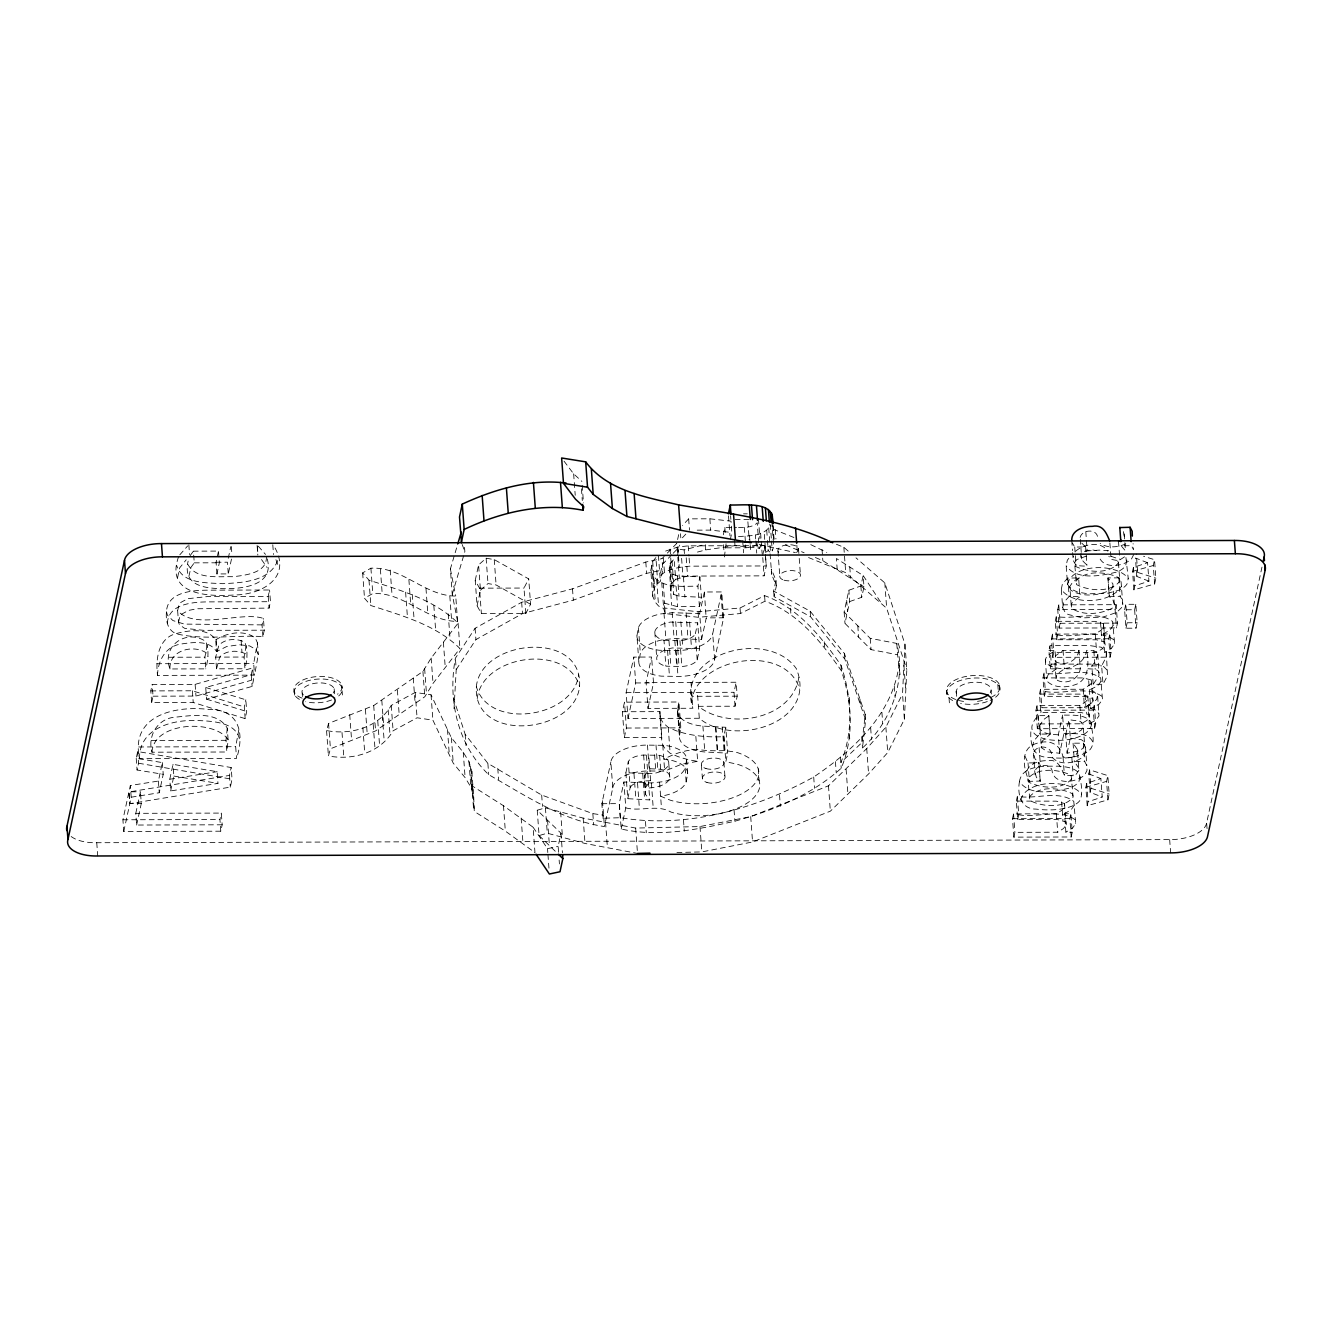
<?xml version="1.0" encoding="UTF-8"?>
<svg xmlns="http://www.w3.org/2000/svg" width="1332" height="1332" viewBox="0 0 1332 1332"><rect width="100%" height="100%" fill="white"/><g stroke="black" fill="none" stroke-linecap="round" stroke-linejoin="round"><path stroke-width="0.75" stroke-dasharray="5 3.75" d="M471.628 782.517L471.844 771.378L468.997 761.688L463.253 752.297L451.398 737.795L431.035 694.805L415.201 692.424L391.242 705.427C378.438 727.488 350.582 735.264 326.556 730.585L328.571 723.426L373.709 705.56L422.927 671.411L431.168 658.041L458.075 623.16C434.132 599.533 400.133 590.226 368.997 580.169L362.637 572.877L370.912 568.198C402.147 566.4 424.658 596.07 455.727 596.053L457.592 621.411C426.523 621.428 404.012 591.758 372.777 593.556L364.502 598.235L370.845 605.527C401.998 615.584 435.997 624.891 459.94 648.518L433.033 683.399L424.791 696.769L375.574 730.918L330.436 748.784L328.421 755.943C352.447 760.622 380.303 752.846 393.106 730.785L417.066 717.782L432.9 720.162L453.246 763.153L465.118 777.655L470.862 787.045L473.709 796.736L474.275 811.438L505.327 831.085L534.965 852.58L533.1 827.222L503.479 805.727L472.41 786.08L471.628 782.517L473.493 807.875M188.028 564.585C196.187 579.803 218.232 576.257 232.8 576.723C245.138 575.341 268.082 572.993 266.283 555.894C276.656 584.365 245.388 588.711 225.258 588.711C206.843 588.577 182.084 587.062 188.128 561.122M188.894 576.29L190.942 567.399L194.272 562.853L193.406 551.165L218.498 551.082L219.347 562.787L216.933 573.942L228.272 573.909L232.068 556.41M227.256 728.154L226.007 740.309L226.856 751.997L151.998 752.214C147.236 736.113 157.559 718.614 174.775 717.199C191.741 715.75 217.083 710.572 227.256 728.154L228.122 739.859L226.856 751.997M1077.538 749.799C1078.171 757.175 1068.464 759.29 1063.019 756.792C1059.822 743.189 1048.6 738.927 1035.147 743.889C1019.596 748.9 1023.659 770.096 1029.37 781.335L1040.259 781.052L1038.91 762.603L1035.081 758.974L1033.449 753.229C1036.296 743.656 1052.929 745.487 1051.681 756.476C1058.54 766.316 1075.44 763.736 1083.482 756.31L1085.647 751.964L1085.497 747.185L1083.399 743.156L1073.076 743.189L1077.538 749.799L1078.82 770.529L1075.94 774.541L1073.159 775.773L1064.385 775.241C1061.088 767.682 1057.758 758.424 1046.935 760.672C1038.51 760.522 1026.139 764.385 1026.389 774.641M1056.376 668.847L1050.265 668.864L1048.917 650.416L1049.949 645.654L1089.176 645.537L1101.331 647.235L1106.309 652.197L1106.159 657.142L1101.647 665.867L1103.013 684.298L1093.206 684.332L1091.84 665.883L1095.786 661.105L1097.834 654.462L1096.752 652.23L1093.855 650.799L1086.646 650.316C1083.882 668.664 1058.574 673.626 1045.936 663.036L1045.32 659.69L1046.752 656.36L1055.027 650.399L1056.376 668.847L1048.118 674.808L1046.669 678.138L1047.285 681.485C1055.194 688.794 1068.131 687.645 1077.538 683.832C1089.509 677.322 1088.793 661.871 1086.646 650.316M1106.309 652.197L1107.508 675.59L1103.013 684.298M1124.158 536.213L1123.459 531.651M1019.446 781.618C1022.044 764.451 1046.203 766.283 1059.306 766.183C1066.266 766.916 1074.474 767.615 1079.22 773.426C1080.668 781.701 1083.349 791.541 1080.352 799.799A23.044 11.272 -4.2 0 1 1071.477 806.343C1060.189 810.439 1047.851 810.472 1036.063 809.107C1020.928 809.257 1017.182 794.372 1019.446 781.618C1030.019 796.669 1054.528 791.741 1070.129 787.895A23.044 11.272 -4.2 0 0 1078.987 781.351L1080.185 775.873M1020.812 800.049C1025.99 779.103 1070.512 779.02 1081.534 794.322M1125.923 557.559L1128.237 578.438L1127.055 583.915A23.044 11.272 -4.2 0 1 1118.181 590.459L1108.041 593.123L1088.51 593.839L1077.838 592.174L1070.562 588.844L1067.515 584.165L1066.149 565.734L1067.348 560.173L1069.346 557.708M1067.515 584.165C1072.693 563.22 1117.215 563.153 1128.237 578.438M1126.889 560.006L1125.69 565.484A23.044 11.272 -4.2 0 1 1116.832 572.027C1101.231 575.874 1076.722 580.785 1066.149 565.734M177.639 610.672L178.904 604.878L180.952 602.364L187.679 598.717L207.342 596.586L268.198 596.42L269.58 589.993L209.057 590.176C193.739 590.193 167.416 591.391 166.467 611.721C165.484 621.178 168.048 632.484 178.888 634.398C206.443 640.109 235.031 634.865 262.887 636.596L264.285 630.186L263.42 618.481C242.374 610.805 194.888 630.685 177.639 610.672L178.505 622.377L179.487 624.841L184.649 628.338L203.746 630.352L264.285 630.186M178.505 622.377L179.77 616.583L181.818 614.069L188.528 610.422L197.103 608.757L269.064 608.108L270.446 601.698L269.58 589.993M676.939 852.497L701.831 851.914L752.563 841.974L830.352 811.171L868.597 773.909L887.745 752.53L904.378 719.263L902.53 693.905L904.961 644.155L884.814 582.9L855.993 557.842M904.378 719.263L906.826 669.513L904.961 644.155M1061.321 589.277L1062.403 583.949L1067.814 578.021L1078.637 577.988L1079.936 596.719L1072.16 602.663L1071.178 604.961L1071.844 608.408C1083.249 615.983 1100.448 614.318 1112.253 608.191L1114.401 604.828L1112.836 583.782L1108.008 577.905L1118.847 577.872L1121.078 581.751L1122.793 604.728L1121.677 607.525L1116.632 612.454L1103.079 617.066L1082.783 617.898L1068.098 614.485L1065.284 612.553L1062.67 607.708L1061.321 589.277C1071.894 605.943 1111.654 603.562 1121.427 586.28M1062.67 607.708L1063.752 602.397L1069.163 596.47L1079.936 596.719M687.662 773.792A33.217 16.25 -4.2 0 0 665.217 759.273L663.802 759.173C674.508 753.646 686.979 749.117 699.167 749.716A74.625 36.53 -4.2 0 0 724.774 750.565L736.013 752.164A55.944 27.389 -4.2 0 1 748.168 789.826A55.944 27.389 -4.2 0 1 670.146 800.149L660.589 796.203L664.102 795.604A31.702 15.518 -4.2 0 0 686.147 781.851L687.662 773.792L686.646 759.889A33.217 16.25 -4.2 0 0 664.185 745.354L647.469 745.104A32.468 15.884 -4.2 0 0 610.855 762.021L612.77 787.895L604.412 826.539C561.588 820.262 525.491 795.487 488.711 774.691C457.509 744.721 447.585 699.883 455.394 658.208L475.091 628.271L521.661 602.28L572.51 588.827L645.804 562.037L661.971 558.641L666 554.478M454.029 708.707L456.227 669.53L455.394 658.208M275.058 547.985C291.658 578.338 260.989 594.788 234.632 594.954C208.475 596.836 164.402 595.271 178.754 556.26M177.622 577.489L179.62 567.948L186.197 559.823M1091.541 723.892C1089.126 748.134 1009.007 745.82 1038.294 715.65L1048.817 715.634L1050.116 734.348L1042.506 740.792L1041.124 743.889L1041.591 747.835L1047.618 751.881L1059.673 753.263L1063.935 733.499L1062.586 715.051C1071.994 715.451 1084.082 713.719 1090.858 721.711C1091.507 731.418 1097.701 746.403 1086.429 752.447C1074.391 758.774 1060.089 758.84 1046.885 757.225C1031.601 756.926 1029.736 740.709 1031.134 728.637M1032.5 747.086L1033.749 740.992L1039.643 734.098L1050.165 734.065M167.333 623.426C168.282 603.096 194.605 601.898 209.923 601.881L270.446 601.698M1097.834 654.462L1098.983 675.64L1093.206 684.332M1081.268 552.697C1076.889 563.353 1099.433 567.798 1076.073 565.467L1073.692 561.355L1073.309 555.993M837.229 569.83L836.396 558.508L863.153 575.524L860.888 585.98L848.867 590.226L844.138 612.054L870.212 638.328L896.769 643.423C906.459 681.301 890.692 722.127 862.47 748.001L865.65 720.079L844.838 659.074L810.572 616.766L774.058 596.636L776.389 585.83L771.694 574.575L771.295 569.03L775.99 580.286L773.642 591.092L810.172 611.222L844.421 653.529L865.234 714.535L862.054 742.457L840.825 762.653C853.812 731.551 851.731 696.686 840.992 665.267C821.295 636.829 798.134 607.658 764.585 595.637L740.026 607.991L698.068 611.754L664.801 608.041L663.253 602.863L677.588 606.693L699.417 606.476L701.415 597.236L699.916 576.906L677.505 575.94L672.227 574.059L669.397 570.712L670.246 563.336L674.175 559.04L675.657 579.37L671.728 583.666L670.878 591.025L673.709 594.388L678.987 596.253L701.415 597.236M207.143 644.771L204.912 657.159L205.777 668.864L169.947 668.964C161.339 645.354 186.58 628.621 205.777 641.441C209.291 650.099 208.058 660.006 205.777 668.864M215.684 639.86C226.823 632.7 244.006 629.37 255.294 637.978L257.459 642.906L253.696 663.436L254.562 675.141L157.542 675.407C155.561 660.306 157.809 639.044 175.075 633.899C187.929 630.352 207.159 627.106 215.684 639.86L216.55 651.564L226.623 646.569L239.26 644.738L249.65 645.903L256.16 649.666L258.308 654.611L254.562 675.141M238.861 729.636L235.681 746.686L236.547 758.391L139.527 758.674C130.02 714.984 175.508 705.544 208.391 709.39C239.444 708.99 244.822 733.516 236.547 758.391M476.357 686.646C480.919 639.077 583.25 629.37 579.57 686.396C575.008 733.982 472.677 743.689 476.357 686.646C488.977 730.652 574.009 717.881 578.687 674.442M477.239 698.601C481.918 655.178 566.949 642.407 579.57 686.396M699.3 718.264L628.021 718.481L626.123 692.607L633.816 657.092L651.598 657.026L646.087 682.517L647.985 708.391L692.906 708.258C674.408 652.647 768.381 628.088 796.419 668.781C818.447 723.559 733.199 747.568 699.3 718.264L697.385 692.407M691.258 702.364C696.22 656.326 786.346 642.79 799.716 689.427M798.85 677.472C792.024 719.73 728.637 730.535 698.418 706.31L735.031 706.21L737.195 696.17L736.18 682.25L646.087 682.517M246.154 645.604L244.072 657.042L244.938 668.747L216.533 668.831L215.667 657.126L218.831 645.387C225.091 638.378 236.88 638.195 244.755 642.141C248.202 650.532 247.153 660.139 244.938 668.747M677.638 709.523A35.165 17.216 -4.2 0 0 702.913 726.107L725.79 727.272L727.688 753.129L704.811 751.981A35.165 17.216 -4.2 0 1 679.536 735.397L677.638 709.523L678.954 701.997L624.492 702.164L622.41 711.738L624.308 737.612L661.837 737.495A55.078 26.956 -4.2 0 0 665.617 749.25L670.129 753.263L677.588 756.443A74.625 36.53 -4.2 0 0 695.204 760.955L697.668 761.321L695.77 735.447M679.536 735.397L680.852 727.871L678.954 701.997M638.827 661.621L636.929 635.747L638.444 627.688A31.702 15.518 -4.2 0 1 660.505 613.952L672.194 612.67L699.683 613.636L701.581 639.51L674.092 638.544L662.404 639.826A31.702 15.518 -4.2 0 0 640.342 653.562L638.827 661.621A33.217 16.25 -4.2 0 0 661.288 676.14L678.021 676.406A32.468 15.884 -4.2 0 0 714.618 659.473L723.626 617.815L721.728 591.941L704.378 591.991L699.683 613.636M686.147 781.851L685.131 767.948L686.646 759.889M222.178 824.791L136.63 825.041L135.781 813.336L221.328 813.086L222.178 824.791L220.796 831.201L123.776 831.484L122.91 819.779L130.336 785.497L158.391 781.052L162.371 762.603L136.214 758.308L137.679 751.531L231.185 767.532L232.034 779.22L230.336 787.129L129.787 803.679L128.938 791.974L229.47 775.424L231.185 767.532M205.711 687.478L245.837 699.8L246.686 711.488L245.155 718.631L193.223 702.48L151.665 702.597L150.799 690.908L152.181 684.482L195.121 684.365L252.73 667.898L253.596 679.603L252.114 686.413L206.577 699.167L205.711 687.478L251.265 674.708L252.73 667.898M123.776 831.484L131.202 797.202L130.336 785.497M131.202 797.202L159.241 792.756L163.237 774.308L137.079 770.013L138.545 763.236L137.679 751.531M139.527 758.674C138.928 728.471 171.845 719.696 196.17 720.479C211.155 721.112 237.978 721.528 239.727 741.325M151.665 702.597L153.047 696.186L152.181 684.482M157.542 675.407C157.742 660.772 165.734 646.003 181.335 643.989C192.907 642.29 209.507 639.943 216.55 651.564M135.781 813.336L140.443 791.791L128.971 791.824L129.82 803.529L141.292 803.496L140.443 791.791M151.998 752.214C153.58 721.278 215.301 719.163 228.122 739.859M169.947 668.964C168.898 649.966 193.873 644.005 206.643 653.146L208.008 656.46M136.63 825.041L141.292 803.496M216.933 573.942L216.084 562.237L218.498 551.082M169.78 779.237L172.994 764.352L217.133 771.678L217.982 783.383L170.646 790.942L169.78 779.237L217.133 771.678M170.646 790.942L173.859 776.057L172.994 764.352M228.255 558.308L230.786 546.636M216.533 668.831L219.68 657.092C225.94 650.083 237.745 649.899 245.621 653.846L247.019 657.309M220.796 831.201L219.93 819.513L221.328 813.086M245.155 718.631L244.289 706.926L245.837 699.8M262.887 636.596L262.038 624.891L263.42 618.481M475.224 580.419L478.588 564.901L486.13 558.208L494.239 559.607L528.721 578.904L530.569 604.262L525.857 613.403L481.368 613.536L477.089 605.777L475.224 580.419L479.503 588.178L481.368 613.536M477.089 605.777L480.452 590.259L478.588 564.901M558.558 852.23L558.141 846.386L560.988 833.233L537.229 810.222L545.421 807.825L583.166 818.098L635.647 828.071L699.983 826.556L750.715 816.616L828.487 785.813L866.732 748.551L885.88 727.172L902.53 693.905M652.697 596.153L650.799 570.279L652.697 561.521L655.893 557.542L657.792 583.416L654.595 587.395L652.697 596.153L655.361 602.314L658.574 606.027L663.652 608.408L665.217 613.602L698.467 617.299L740.442 613.536L764.984 601.198C798.551 613.22 821.694 642.39 841.391 670.812C852.147 702.247 854.228 737.096 841.241 768.198C811.421 795.204 773.126 810.389 734.881 821.211C697.735 829.436 659.074 837.528 621.212 829.02L619.313 803.163M899.233 663.319C893.389 713.736 853.496 750.182 813.702 777.006C755.81 809.073 686.629 828.787 620.379 817.715L602.913 818.248L601.848 803.696L610.855 762.021M602.913 818.248L603.579 815.217L592.84 813.619L541.674 795.054L487.878 763.369L465.168 734.298L453.196 697.385M628.021 718.481L635.714 682.95L633.816 657.092M624.308 737.612L626.39 728.038L624.492 702.164M657.792 583.416L660.322 581.418L662.803 569.946L661.971 558.641M620.279 818.198L619.213 803.646L623.892 782.001L651.381 782.966L663.086 781.684A31.702 15.518 -4.2 0 0 685.131 767.948M625.873 772.81L628.288 761.638A15.684 7.676 -4.2 0 1 643.639 755.044L659.606 755.327A20.03 9.807 -4.2 0 1 668.481 764.834A20.03 9.807 -4.2 0 1 653.063 773.559L625.873 772.81L627.772 798.684L649.766 799.933L646.403 754.878M677.605 539.543L679.253 531.901M677.605 554.695L679.67 545.138M621.212 829.02L625.79 807.875L623.892 782.001M627.772 798.684L630.186 787.512L628.288 761.638M647.985 708.391L653.513 682.9L651.598 657.026M699.417 606.476L697.918 586.147L699.916 576.906M697.185 659.856L695.287 633.999L697.702 622.827L670.512 622.077A20.03 9.807 -4.2 0 0 655.094 630.802A20.03 9.807 -4.2 0 0 663.985 640.309L665.883 666.183L681.851 666.466A15.684 7.676 -4.2 0 0 697.185 659.856L699.6 648.684L697.702 622.827M723.293 534.798L724.858 527.522L736.563 527.489M701.581 639.51L706.276 617.865L723.626 617.815M724.392 556.942L726.057 543.772M730.269 539.76L731.834 532.5L731.002 521.178L709.873 518.797L688.661 518.864L682.533 525.441M714.618 659.473L712.72 633.616L721.728 591.941M762.62 555.544L764.768 545.637L688.211 545.854L677.805 547.036L662.953 551.964M724.774 750.565L723.759 736.663L725.79 727.272M735.031 706.21L733.999 692.29L736.18 682.25M675.657 579.37L687.562 576.09L764.102 575.857L766.25 565.95L764.768 545.637M625.79 807.875C640.759 811.871 657.275 803.995 671.028 812.104A55.944 27.389 -4.2 0 0 749.05 801.781A55.944 27.389 -4.2 0 0 736.896 764.118L725.823 761.771L727.688 753.129M771.511 540.992L772.244 550.932L774.425 544.338M900.049 674.641L897.602 654.745L871.045 649.633L844.971 623.376L849.699 601.548L848.867 590.226M849.699 601.548L861.721 597.302L863.985 586.829L863.153 575.524L882.017 604.212M1013.868 837.145L1012.503 818.697L1013.552 813.902L1056.359 813.785L1062.17 810.056L1064.901 806.36L1064.468 803.496L1056.293 801.165L1016.316 801.081L1017.681 819.53L1057.658 819.596L1065.816 821.944L1066.249 824.791L1063.535 828.487L1057.725 832.217L1014.901 832.35L1013.868 837.145L1071.211 836.979L1072.243 832.184L1070.895 813.735L1064.534 813.752L1065.883 832.2L1072.243 832.184M1016.316 801.081L1017.365 796.286C1035.047 799.849 1058.174 789.693 1073.775 801.331L1075.707 823.509L1072.71 827.938L1065.883 832.2M1037.328 728.721L1035.963 710.272L1037.012 705.477L1079.819 705.361L1085.513 702.014L1088.177 698.751L1087.761 696.203L1079.919 694.122L1039.476 694.089L1040.825 712.537L1081.268 712.57L1089.11 714.635L1089.526 717.182L1086.879 720.462L1081.168 723.792L1038.361 723.925L1037.328 728.721L1094.671 728.554L1095.703 723.759L1094.355 705.311L1087.978 705.327L1089.343 723.775L1095.703 723.759M1039.476 694.089L1040.508 689.293L1083.149 689.26L1090.891 684.099L1091.258 680.003L1083.416 677.938L1042.973 677.905L1044.321 696.336L1084.781 696.37L1092.606 698.451L1093.039 700.998L1090.525 704.178L1084.498 707.708L1041.857 707.725L1040.825 712.537M1042.973 677.905L1044.005 673.093C1061.904 676.373 1084.831 666.899 1100.698 677.955L1102.496 699.75L1099 704.245L1090.692 708.507L1088.544 678.554M1052.763 657.342L1051.414 638.91L1052.447 634.099L1095.27 633.982L1101.064 630.252L1103.795 626.556L1103.362 623.692L1095.204 621.361L1055.227 621.295L1056.576 639.726L1096.552 639.81L1104.711 642.141L1105.144 645.004L1102.43 648.701L1096.619 652.43L1053.795 652.547L1052.763 657.342L1110.105 657.175L1111.138 652.38L1109.789 633.932L1103.429 633.965L1104.777 652.397L1111.138 652.38M1055.227 621.295L1056.259 616.483C1073.942 620.063 1097.069 609.906 1112.67 621.528L1114.618 643.722L1111.604 648.151L1104.777 652.397M1057.741 609.64L1058.774 604.845L1116.116 604.678L1117.481 623.11L1116.432 627.921L1059.09 628.088L1057.741 609.64L1115.084 609.473L1116.116 604.678M1017.681 819.53L1018.714 814.718L1017.365 796.286M1044.321 696.336L1045.37 691.541L1044.005 673.093M1050.265 668.864L1051.298 664.085L1049.949 645.654M1056.576 639.726L1057.608 634.931L1056.259 616.483M1059.09 628.088L1060.139 623.276L1058.774 604.845M1050.116 734.348L1048.817 715.634M1078.637 577.988L1072.743 582.034L1069.829 586.513L1071.178 604.961M1040.209 781.301L1038.91 762.603M1081.784 543.09L1085.563 546.986L1074.724 547.019L1072.327 542.907M1059.673 753.263L1058.307 734.814L1062.586 715.051M1065.7 734.798L1068.963 719.696L1080.119 721.295L1082.933 723.459L1084.714 745.137L1082.849 748.401L1078.97 750.848L1067.065 753.229L1065.7 734.798L1077.605 732.417L1081.501 729.969L1083.366 726.706M1067.065 753.229L1070.329 738.144L1068.963 719.696M1114.401 604.828L1112.903 599.883L1109.306 596.619L1108.008 577.905M1078.887 768.248L1074.424 761.638L1084.747 761.604L1086.845 765.634L1086.995 770.395L1084.831 774.758C1076.689 782.583 1056.11 785.48 1052.28 772.194C1052.163 762.753 1036.596 763.669 1034.798 771.678L1036.429 777.422L1040.259 781.052M1071.211 836.979L1069.862 818.531L1070.895 813.735M1094.671 728.554L1093.306 710.106L1094.355 705.311M1110.105 657.175L1108.757 638.744L1109.789 633.932M1087.212 805.727L1085.846 787.279L1086.712 783.316L1100.865 778.587L1102.23 797.019L1088.061 801.764L1087.212 805.727L1107.924 799.849L1109.173 794.038L1107.824 775.607L1089.626 769.846L1088.744 773.892L1090.109 792.34L1102.23 797.019M1133.915 589.843L1132.55 571.395L1133.415 567.449L1147.568 562.703L1148.933 581.152L1134.764 585.88L1133.915 589.843L1154.628 583.965L1155.876 578.171L1154.528 559.723L1143.605 556.26M1124.608 609.773L1125.79 604.312L1135.813 604.295L1137.162 622.727L1135.98 628.188L1125.973 628.221L1124.608 609.773L1134.631 609.756L1135.813 604.295M1090.109 792.34L1090.975 788.278L1089.626 769.846M1148.933 581.152L1136.812 576.456L1137.678 572.41L1136.329 553.962M1125.973 628.221L1127.155 622.76L1125.79 604.312M1107.924 799.849L1106.576 781.401L1107.824 775.607M1154.628 583.965L1153.279 565.517L1154.528 559.723M1207.058 828.604L1206.642 822.91L1261.97 567.132M457.592 621.411L452.247 594.272L450.382 568.914L457.842 543.706M452.247 594.272L464.851 551.631L464.285 543.822M277.722 560.539C269.53 581.701 241.891 582.767 222.577 583.682C207.109 582.65 182.451 584.115 176.756 565.784M1078.953 650.332C1077.272 660.922 1065.633 666.35 1056.209 661.987L1054.694 660.289L1055.527 655.794L1063.036 650.382L1078.953 650.332L1080.302 668.781C1078.62 679.37 1066.982 684.781 1057.575 680.436L1056.043 678.737L1054.694 660.289M1080.152 537.362C1081.95 529.353 1097.518 528.438 1097.635 537.862M1113.252 625.274L1110.239 629.703L1103.429 633.965M1074.358 805.077L1071.344 809.506L1064.534 813.752M1041.124 743.889L1039.759 725.457L1043.589 719.596L1048.75 715.9M1101.131 681.301L1097.651 685.813L1089.343 690.059L1093.605 691.308L1097.568 695.104L1098.983 715.933L1096.02 720.013L1089.343 723.775M1133.698 554.528L1131.534 558.874C1123.392 566.716 1102.813 569.597 1098.983 556.31M525.857 613.403L523.992 588.045L528.721 578.904M738.494 536.58C749.317 535.68 764.851 536.513 770.346 525.058L771.361 538.994M1111.038 556.293L1116.416 558.141L1118.464 562.77C1109.323 574.691 1087.212 572.41 1075.24 566.217L1074.574 562.887L1076.656 559.607L1086.662 555.993M1118.464 562.77L1119.829 581.202C1110.672 593.123 1088.577 590.842 1076.606 584.648L1074.574 562.887M1071.761 778.637C1062.62 790.575 1040.508 788.278 1028.537 782.084L1027.871 778.77C1037.112 766.966 1059.173 769.13 1071.128 775.341L1073.126 797.085C1063.968 809.007 1041.874 806.726 1029.902 800.532L1027.871 778.77M1075.923 581.335C1085.164 569.53 1107.225 571.694 1119.18 577.905L1119.829 581.202M1029.22 797.219C1038.461 785.414 1060.522 787.578 1072.476 793.789L1073.126 797.085M1113.053 586.38L1110.905 589.76C1099.1 595.87 1081.9 597.552 1070.495 589.959L1069.829 586.513M456.227 669.53L475.924 639.593L522.494 613.586L573.326 600.149L646.636 573.359L662.803 569.946M179.787 554.828L187.679 545.92M190.076 555.694L193.406 551.165M644.621 775.607L649.733 768.731L660.622 769.247A20.03 9.807 -4.2 0 1 669.497 778.754A20.03 9.807 -4.2 0 1 654.095 787.478L648.884 787.978L644.621 782.45L644.621 775.607L645.504 794.405L649.766 799.933M645.504 787.562L650.615 780.685L648.717 754.811M685.813 534.132L680.918 539.393L680.502 533.732M667.349 553.08L676.773 543.373L677.472 552.83M671.811 554.695L662.387 564.402L659.906 575.857C667.915 568.581 679.353 567.182 689.71 566.167L766.25 565.95M673.159 553.296L677.205 549.134L684.132 549.883L705.311 544.372L705.71 549.916L694.172 552.93M705.71 549.916L734.998 545.62L759.623 548.168A13.853 6.777 -4.2 0 0 760.356 544.805M1124.541 556.843L1119.862 559.906L1116.233 560.322L1111.088 559.357L1108.857 556.26M480.452 590.259L487.995 583.566L496.103 584.964L530.569 604.262M1075.69 551.165C1083.782 543.906 1101.181 540.742 1107.608 551.098M767.482 540.476L768.214 550.649L765.65 552.33L764.152 532.001M1080.302 668.781L1064.385 668.831L1056.892 674.242L1056.043 678.737M612.77 787.895A32.468 15.884 -4.2 0 1 649.367 770.978L664.685 771.128L681.385 764.285L697.668 761.321M1087.978 705.327L1096.652 699.616L1097.568 695.104M1084.348 551.398L1091.241 549.7L1096.219 550.615M1125.79 543.839C1117.931 547.452 1107.625 548.418 1100.182 543.406M537.229 810.222L539.094 835.58L547.285 833.183L585.014 843.456L637.512 853.429M153.047 696.186L195.987 696.07L253.596 679.603M1132.55 571.395L1153.279 565.517M1085.846 787.279L1106.576 781.401M533.1 827.222L547.519 848.65L558.141 846.386M1086.229 551.015L1099.25 550.116L1111.854 550.948M699.6 648.684L672.41 647.951A20.03 9.807 -4.2 0 0 656.992 656.676A20.03 9.807 -4.2 0 0 665.883 666.183M663.985 640.309L679.936 640.592A15.684 7.676 -4.2 0 0 695.287 633.999M630.186 787.512A15.684 7.676 -4.2 0 1 645.537 780.918L650.615 780.685M636.929 635.747A33.217 16.25 -4.2 0 0 659.39 650.266L676.107 650.532A32.468 15.884 -4.2 0 0 712.72 633.616M650.799 570.279C656.543 589.527 682.483 586.097 697.918 586.147M743.522 513.836L747.302 513.836M735.147 519.513L750.299 519.463M738.511 527.489L744.355 527.455A13.853 6.777 -4.2 0 0 756.143 523.876L757.242 522.777L759.14 548.651M697.202 530.153L710.705 530.103L731.834 532.5M726.356 547.835L745.853 547.785A13.853 6.777 -4.2 0 0 757.625 544.205M216.084 562.237L227.422 562.204L228.272 573.909M194.272 562.853L219.347 562.787M479.503 588.178L523.992 588.045M1109.356 596.353L1120.195 596.32L1122.443 600.199L1122.793 604.728M262.038 624.891L184.299 624.092L172.927 620.562L167.416 615.168L166.467 611.721M1127.155 622.76L1137.162 622.727M1060.139 623.276L1117.481 623.11M1057.608 634.931C1075.307 638.494 1098.417 628.338 1114.035 639.976L1114.618 643.722M1051.414 638.91L1108.757 638.744M1048.917 650.416L1055.027 650.399M169.081 657.259L204.912 657.159M215.667 657.126L244.072 657.042M156.677 663.719L253.696 663.436M1051.298 664.085L1095.47 664.152L1102.696 665.667L1107.658 670.645M1091.84 665.883L1101.647 665.867M1088.011 668.747L1095.204 669.247L1098.101 670.662L1099.183 672.91M635.714 682.95L653.513 682.9M150.799 690.908L192.374 690.775L244.289 706.926M626.123 692.607L733.999 692.29M1045.37 691.541C1063.252 694.805 1086.196 685.347 1102.063 696.403L1102.496 699.75M737.195 696.17L692.024 696.303L690.376 690.392M1035.963 710.272L1093.306 710.106M622.41 711.738L659.939 711.638A55.078 26.956 -4.2 0 0 663.719 723.376L668.231 727.389L675.69 730.569A74.625 36.53 -4.2 0 0 693.289 735.097L698.135 735.797A74.625 36.53 -4.2 0 0 723.759 736.663M626.39 728.038L680.852 727.871M1063.935 733.499C1073.342 734.115 1088.527 731.551 1092.889 742.34M151.132 740.525L226.007 740.309M138.678 746.969L235.681 746.686M1025.024 756.21L1028.021 762.903L1038.86 762.87M601.848 803.696L619.213 803.646M1018.714 814.718C1036.413 818.298 1059.523 808.141 1075.124 819.763L1075.707 823.509M122.91 819.779L219.93 819.513M1012.503 818.697L1069.862 818.531M71.162 836.513A32.218 15.768 -4.2 0 0 96.753 842.723L1169.663 839.61A32.834 16.067 -4.2 0 0 1206.642 822.91M1070.329 738.144L1081.467 739.743L1084.298 741.891L1084.714 745.137M1058.307 734.814L1049.616 734.215L1043.555 732.35L1040.225 729.387L1039.759 725.457M173.859 776.057L217.982 783.383M138.545 763.236L232.034 779.22M793.939 537.495L773.109 529.154L769.496 524.042M759.173 544.555L795.387 552.597M1090.692 708.507L1094.971 709.756L1098.933 713.552M206.577 699.167L246.686 711.488M1137.678 572.41L1155.876 578.171M1090.975 788.278L1109.173 794.038M1147.568 562.703L1135.447 558.025L1136.812 576.456M1088.744 773.892L1100.865 778.587M836.429 544.288L843.855 547.302L849.916 552.58M808.557 557.559L845.72 572.66L886.662 608.258L906.826 669.513M810.788 544.638L826.806 552.43M785.414 544.855L804.128 552.78M815.367 557.525L822.843 560.705L863.985 586.829M258.275 546.187L265.518 554.412M768.214 550.649L769.929 551.997M564.035 461.172L573.642 473.842L581.918 481.451M539.094 835.58L556.876 852.813M261.505 559.54L267.149 567.598M1124.807 550.099L1121.128 545.754L1131.451 545.72L1133.549 549.75L1133.099 543.606M275.924 559.69L278.871 567.565M462.171 544.488L464.851 551.631M450.382 568.914L455.727 596.053M770.079 553.896L771.694 574.575M1169.663 839.61L1170.645 852.88M1133.415 567.449L1134.764 585.88M1134.631 609.756L1135.98 628.188M1124.241 533.916L1125.44 550.316M1118.514 541.458L1119.862 559.906M1118.847 577.872L1120.195 596.32M1115.084 609.473L1116.432 627.921M1109.872 542.973L1111.088 559.357M1107.958 578.188L1109.306 596.619M1103.795 626.556L1105.144 645.004M1103.362 623.692L1104.711 642.141M1100.498 622.077L1101.864 640.509M1095.27 633.982L1096.619 652.43M1085.796 531.668L1087.145 550.099M1093.855 650.799L1095.204 669.247M1085.613 546.736L1086.912 565.434M1091.258 680.003L1093.039 700.998M1080.302 539.41L1081.201 551.698M1087.761 696.203L1089.526 717.182M1074.724 547.019L1076.073 565.467M1085.047 694.755L1086.396 713.186M1083.149 689.26L1084.498 707.708M1071.727 540.326L1072.493 550.566M1072.643 552.613L1073.092 558.774M1085.497 747.185L1086.845 765.634M1086.712 783.316L1088.061 801.764M1083.399 743.156L1084.747 761.604M1079.819 705.361L1081.168 723.792M1067.814 578.021L1069.163 596.47M1073.076 743.189L1074.375 761.887M1071.81 757.342L1073.159 775.773M1063.036 650.382L1064.385 668.831M1063.019 756.792L1064.385 775.241M1052.447 634.099L1053.795 652.547M1064.468 803.496L1066.249 824.791M1061.604 801.864L1062.969 820.312M1045.32 659.69L1046.669 678.138M1056.359 813.785L1057.725 832.217M1040.508 689.293L1041.857 707.725M1038.294 715.65L1039.643 734.098M1037.012 705.477L1038.361 723.925M1039.093 747.535L1040.442 765.983M1033.449 753.229L1035.014 774.725M1028.021 762.903L1029.37 781.335M1013.552 813.902L1014.901 832.35M999.566 685.164L999.766 687.662M997.801 684.498L998.301 691.341M991.091 690.476L991.358 694.055M956.193 691.291L956.842 700.249M949.017 697.818L949.516 704.661M946.869 692.14L947.052 694.638M903.912 665.434L905.777 690.792M896.769 643.423L897.602 654.745M894.272 686.246L895.104 697.568M884.814 582.9L886.662 608.258M885.88 727.172L887.745 752.53M881.901 712.32L882.733 723.642M870.212 638.328L871.045 649.633M860.888 585.98L861.721 597.302M870.678 728.088L871.511 739.393M865.234 714.535L865.65 720.079M857.791 625.807L858.624 637.129M866.732 748.551L868.597 773.909M859.972 699.067L860.372 704.628M849.783 567.016L850.599 578.338M861.638 736.696L862.47 748.001M843.855 547.302L845.72 572.66M846.686 600.299L847.518 611.604M844.138 612.054L844.971 623.376M849.2 697.319L849.616 702.863M844.421 653.529L844.838 659.074M849.35 733.749L849.766 739.31M840.992 665.267L841.391 670.812M846.103 769.23L847.968 794.588M840.409 756.892L841.241 768.198M822.027 549.383L822.843 560.705M835.414 761.638L836.246 772.96M824.258 641.774L824.658 647.335M828.487 785.813L830.352 811.171M810.172 611.222L810.572 616.766M798.501 548.484L799.083 556.443M799.233 558.441L800.399 574.358M796.836 545.238L797.402 553.03M813.702 777.006L814.535 788.328M790.459 608.191L790.875 613.736M777.971 551.198L779.869 577.072M775.224 529.57L775.923 539.01M773.06 525.707L774.142 540.359M772.843 525.507L773.792 538.578M771.844 521.661L773.742 547.519M775.99 580.286L776.389 585.83M773.642 591.092L774.058 596.636M768.731 527.888L770.629 553.746M766.733 530.319L767.332 538.444M764.735 545.737L765.484 555.894M765.634 557.925L766.233 566.05M762.77 557.575L764.102 575.857M760.622 533.15L761.072 539.244M761.221 541.275L762.12 553.463M779.52 794.988L780.352 806.31M764.585 595.637L764.984 601.198M758.457 518.931L759.923 538.827M756.859 541.608L757.259 547.152M755.394 534.831L755.694 538.894M755.843 540.925L756.726 553.113M749.516 535.864L750.715 552.131M747.885 521.794L749.2 539.693M744.355 527.455L745.853 547.785M742.69 540.625L743.572 552.83M758.258 768.847L759.123 780.802M740.026 607.991L740.442 613.536M734.598 540.076L734.998 545.62M730.602 515.717L730.868 519.363M750.715 816.616L752.563 841.974M728.521 515.867L729.969 535.78M724.858 527.522L725.307 533.616M723.492 544.755L724.092 552.88M721.078 594.971L722.976 620.845M734.049 809.906L734.881 821.211M709.873 518.797L710.705 530.103M723.925 735.897L725.823 761.771M722.31 727.305L724.225 753.179M723.892 762.17L724.924 776.09M715.95 727.189L717.848 753.063M715.451 727.155L717.349 753.03M704.378 591.991L706.16 618.348M698.068 611.754L698.467 617.299M688.661 518.864L689.493 530.169M702.913 726.107L704.811 751.981M688.211 545.854L688.96 556.01M689.11 558.041L689.71 566.167M686.213 557.792L687.562 576.09M701.431 765.151L702.447 779.07M684.132 549.883L684.415 553.579M689.593 622.027L691.491 647.901M683.449 576.956L684.931 597.285M686.063 612.637L687.961 638.511M691.008 682.384L692.906 708.258M681.601 558.324L682.95 576.606M699.983 826.556L701.831 851.914M677.805 547.036L679.303 567.349M677.822 557.309L679.32 577.622M677.505 575.94L678.987 596.253M680.852 621.744L682.75 647.618M676.09 586.363L677.588 606.693M679.936 640.592L681.851 666.466M672.027 561.072L673.526 581.385M677.172 640.759L679.07 666.633M672.227 574.059L673.709 594.388M675.707 621.578L677.605 647.452M670.063 549.084L671.561 569.397M670.246 563.336L671.728 583.666M669.713 565.767L671.211 586.097M676.107 650.532L678.021 676.406M674.858 640.825L676.756 666.699M669.23 568.015L670.878 591.025M670.179 584.931L671.678 605.244M672.194 612.67L674.092 638.544M678.221 705.444L680.119 731.318M677.572 711.904L679.47 737.778M683.466 819.913L684.298 831.235M663.403 558.058L664.452 572.277M668.98 640.842L670.878 666.716M663.253 583.25L664.751 603.562M664.801 608.041L665.217 613.602M667.582 650.632L669.48 676.506M661.754 582.55L663.652 608.408M664.002 613.353L665.9 639.227M658.424 555.544L660.322 581.418M668.231 727.389L670.129 753.263M656.676 580.153L658.574 606.027M668.781 763.536L669.796 777.455M652.697 561.521L654.595 587.395M653.463 576.44L655.361 602.314M651.814 565.551L653.729 591.425M654.811 632.101L656.709 657.958M662.787 745.254L664.685 771.128M659.939 711.638L661.837 737.495M659.973 715.7L661.871 741.558M645.804 562.037L646.636 573.359M659.606 755.327L660.622 769.247M659.573 782.284L661.471 808.158M655.993 744.988L657.908 770.862M654.595 754.794L655.61 768.697M651.381 782.966L653.279 808.824M647.469 745.104L649.367 770.978M638.444 627.688L640.342 653.562M643.639 755.044L645.537 780.918M644.621 782.45L645.504 794.405M642.74 773.892L644.638 799.766M645.471 821.444L646.286 832.75M637.529 783L639.427 808.874M633.982 773.609L635.88 799.483M635.647 828.071L637.362 851.481M582.201 485.348L583.483 502.913M581.451 488.811L582.3 500.516M605.527 822.044L607.392 847.402M602.497 800.665L604.412 826.539M573.642 473.842L575.224 495.288M592.84 813.619L593.656 824.941M572.51 588.827L573.326 600.149M583.166 818.098L585.014 843.456M560.622 811.971L562.487 837.328M560.988 833.233L562.42 852.746M559.14 860.039L559.423 863.935M547.552 820.212L549.417 845.587M545.421 807.825L547.285 833.183M547.519 848.65L547.802 852.547M547.952 854.495L548.951 868.148M541.674 795.054L542.507 806.376M521.661 602.28L522.494 613.586M521.145 818.031L523.01 843.389M494.239 559.607L496.103 584.964M486.13 558.208L487.995 583.566M503.479 805.727L505.327 831.085M497.768 768.281L498.601 779.603M487.878 763.369L488.711 774.691M475.091 628.271L475.924 639.593M471.844 771.378L473.709 796.736M472.41 786.08L474.275 811.438M470.329 766.216L472.177 791.574M468.997 761.688L470.862 787.045M458.075 623.16L459.94 648.518M465.168 734.298L466 745.62M463.253 752.297L465.118 777.655M449.816 596.07L451.681 621.428M448.218 613.852L450.066 639.21M451.398 737.795L453.246 763.153M443.39 642.207L445.254 667.565M447.469 729.503L449.334 754.861M433.832 605.561L435.697 630.918M425.974 588.361L427.838 613.719M431.168 658.041L433.033 683.399M431.035 694.805L432.9 720.162M424.642 668.631L426.506 693.989M422.927 671.411L424.791 696.769M412.254 594.388L414.119 619.746M408.891 579.603L410.755 604.961M415.201 692.424L417.066 717.782M413.253 677.988L415.118 703.346M405.611 592.191L407.459 617.548M390.193 569.996L392.058 595.354M397.386 690.043L399.25 715.401M391.242 705.427L393.106 730.785M380.386 569.08L382.251 594.438M388.178 709.923L390.043 735.281M381.801 700.266L383.666 725.624M382.301 715.517L384.165 740.875M370.912 568.198L372.777 593.556M368.997 580.169L370.845 605.527M377.772 720.962L379.637 746.32M373.709 705.56L375.574 730.918M362.637 572.877L364.502 598.235M373.21 724.408L375.075 749.766M365.418 709.273L367.266 734.631M362.87 727.588L364.735 752.946M349.717 714.568L351.581 739.926M341.775 685.197L341.958 687.745M342.108 690.825L342.407 694.971M342.008 732.517L343.856 757.875M334.149 688.777L334.798 697.702M328.571 723.426L330.436 748.784M326.556 730.585L328.421 755.943M302.181 693.023L302.431 696.586M294.222 690.975L294.522 695.104M272.794 544.771L273.51 554.528M268.198 596.42L269.064 608.108M257.359 546.769L257.942 554.578M257.109 545.371L257.825 555.128M257.459 642.906L258.308 654.611M251.265 674.708L252.114 686.413M241.092 640.276L241.958 651.981M231.352 546.653L231.918 554.445M229.47 775.424L230.336 787.129M216.217 639.86L217.066 651.564M188.844 544.821L189.56 554.578M195.121 684.365L195.987 696.07M192.374 690.775L193.223 702.48M162.371 762.603L163.237 774.308M158.391 781.052L159.241 792.756M136.214 758.308L137.079 770.013M96.753 842.723L97.736 855.977M1081.501 555.794L1081.717 558.841M302.131 698.151A24.143 11.805 -4.2 0 1 299.384 681.867A24.143 11.805 -4.2 0 1 332.734 678.171A24.143 11.805 -4.2 0 1 337.429 694.238M299.4 699.367A24.143 11.805 -4.2 0 1 301.482 683.299A24.143 11.805 -4.2 0 1 334.016 681.102A24.143 11.805 -4.2 0 1 337.612 696.803M331.585 699.983A24.143 11.805 -4.2 0 1 305.694 701.731M955.677 699.5A26.723 13.07 -4.2 0 1 955.46 679.869A26.723 13.07 -4.2 0 1 995.154 679.969A26.723 13.07 -4.2 0 1 985.58 699.566M982.4 700.432A26.723 13.07 -4.2 0 1 977.338 701.365M963.602 701.415A26.723 13.07 -4.2 0 1 957.492 700.116M303.363 694.938A16.217 7.942 -4.2 0 1 317.782 682.966A16.217 7.942 -4.2 0 1 333.25 692.923M952.646 700.532A26.723 13.07 -4.2 0 1 956.676 681.884A26.723 13.07 -4.2 0 1 994.172 681.784A26.723 13.07 -4.2 0 1 990.142 700.432M987.278 701.564A26.723 13.07 -4.2 0 1 960.622 703.363M956.493 693.506A17.532 8.575 -4.2 0 1 974.791 682.234A17.532 8.575 -4.2 0 1 990.209 692.723M778.737 552.447A10.406 5.095 -4.2 0 1 783.216 545.654A10.406 5.095 -4.2 0 1 796.852 546.52A10.406 5.095 -4.2 0 1 794.754 553.463M706.976 782.467A11.389 5.578 -4.2 0 0 724.991 777.538A11.389 5.578 -4.2 0 0 709.09 772.727A11.389 5.578 -4.2 0 0 706.976 782.467M783.999 580.186A10.406 5.095 -4.2 0 0 800.465 575.69A10.406 5.095 -4.2 0 0 785.93 571.278A10.406 5.095 -4.2 0 0 783.999 580.186M705.96 768.547A11.389 5.578 -4.2 0 0 723.959 763.636A11.389 5.578 -4.2 0 0 708.075 758.807A11.389 5.578 -4.2 0 0 705.96 768.547"/><path stroke-width="1.5" d="M1071.727 540.326C1071.494 530.069 1083.865 526.19 1092.273 526.356C1103.096 524.109 1106.442 533.366 1109.723 540.925M66.85 830.585A32.218 15.768 -4.2 0 1 66.966 826.223L124.509 560.273A33.15 16.217 -4.2 0 1 161.472 543.589L1234.381 540.476A33.05 16.167 -4.2 0 1 1264.168 556.976L1264.451 560.755M1264.717 564.552L1265.15 570.229L1207.608 836.18A32.834 16.067 -4.2 0 1 1170.645 852.88L97.736 855.977A32.218 15.768 -4.2 0 1 67.949 839.476L125.474 573.543L124.509 560.273M566.117 483.05C530.319 478.654 494.572 489.26 462.287 504.095L459.507 516.982L461.505 542.707M461.372 542.34L464.152 529.453L462.287 504.095M464.152 529.453C500.899 511.971 542.507 502.264 583.016 510.273L583.766 506.809L575.507 499.2L563.503 483.35L561.638 457.992L585.68 461.854C607.558 490.942 645.52 497.002 678.604 504.861C730.652 514.052 784.481 519.73 832.7 542.773M562.554 854.694L562.837 858.591L560.006 871.744L549.383 874.008L536.063 854.228M728.371 513.886L730.302 504.961C742.34 505.611 775.757 500.333 771.844 521.661M1119.713 527.572L1130.102 527.289L1132.2 531.318L1132.35 536.08M1263.285 561.038L1264.168 556.976M457.842 543.706L461.272 532.084M1118.514 541.458L1121.294 540.226M637.512 853.429L649.966 853.129M125.474 573.543A33.15 16.217 -4.2 0 1 162.454 556.843L1235.363 553.729A33.05 16.167 -4.2 0 1 1265.15 570.229M563.503 483.35L587.545 487.212L593.206 494.388L612.387 508.524L626.922 516.466L680.469 530.219L751.131 542.773M558.374 854.262L562.837 858.591M1234.381 540.476L1235.363 553.729M1130.102 527.289L1131.151 541.625M1119.779 527.322L1120.828 541.658M795.537 527.672L796.686 543.289M772.327 515.767L772.91 523.726M772.044 514.585L772.71 523.692M771.694 513.203L772.36 522.311M770.329 511.438L771.128 522.36M768.414 509.49L769.363 522.227M765.417 508.008L766.35 520.745M762.187 506.826L763.269 521.378M756.476 505.894L757.558 520.446M751.464 505.078L752.53 519.63M749.233 504.911L750.299 519.463M733.516 513.919L735.381 539.277M730.302 504.961L730.968 514.069M729.936 506.626L730.469 513.902M678.604 504.861L680.469 530.219M634.115 493.439L635.98 518.797M625.058 491.108L626.922 516.466M610.522 483.166L612.387 508.524M591.341 469.031L593.206 494.388M585.68 461.854L587.545 487.212M582.6 504.428L583.016 510.273M560.489 482.334L562.354 507.692M533.416 482.417L535.281 507.775M506.393 487.928L508.258 513.286M482.151 495.471L483.999 520.829M161.472 543.589L162.454 556.843M66.966 826.223L67.949 839.476M331.235 694.854A16.217 7.942 -4.2 0 1 305.561 696.586M988.178 694.838A17.532 8.575 -4.2 0 1 960.489 697.269M309.407 708.557A16.217 7.942 -4.2 0 0 335.031 701.564A16.217 7.942 -4.2 0 0 312.404 694.705A16.217 7.942 -4.2 0 0 309.407 708.557M964.718 709.307A17.532 8.575 -4.2 0 0 991.89 701.215A17.532 8.575 -4.2 0 0 966.699 694.355A17.532 8.575 -4.2 0 0 964.718 709.307"/></g></svg>
